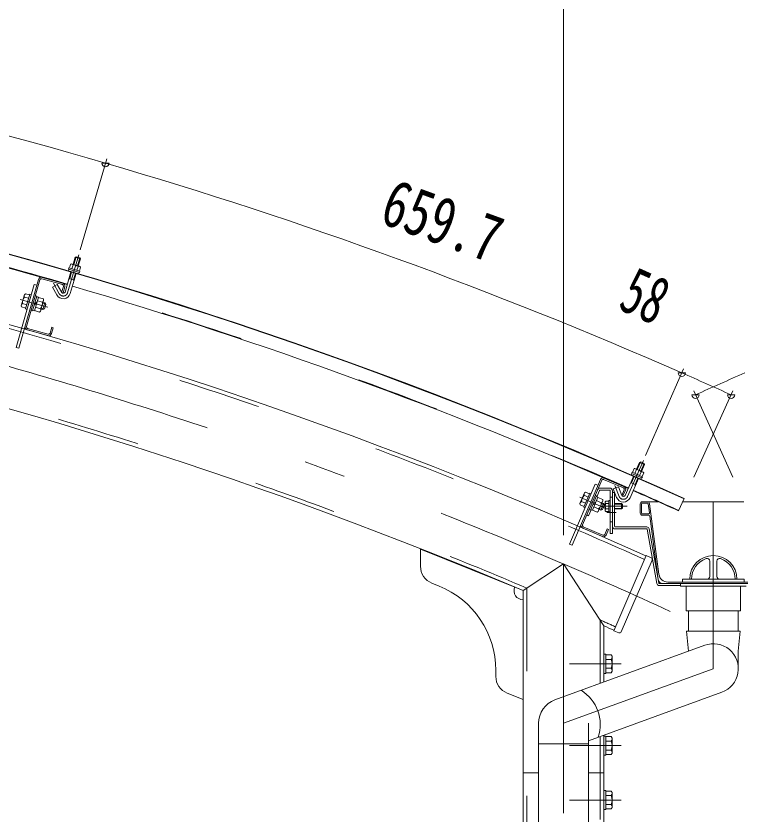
# Model space of a CAD drawing. Units: millimetres, scale not verified. Extents: x -31545 to 31552, y -14700 to 14700.
# Drawn here: x 18690 to 21484, y 6454 to 9558 of the extents above; entities that cross this region are included whole.
import ezdxf
from ezdxf.enums import TextEntityAlignment as Align

# ---------------------------------------------------------------- set-up
doc = ezdxf.new("R2010")
doc.units = ezdxf.units.MM
doc.header["$LTSCALE"] = 80
doc.linetypes.add('USER2', pattern=[10, 4, -6])
doc.linetypes.add('USER3', pattern=[24, 12, -5, 2, -5])
for name, color, linetype, lineweight in [('0-6_2-02BOLD', 7, 'Continuous', 18), ('0-7_2-12HIDDEN', 3, 'USER2', 18), ('0-8_2-22CENTER', 3, 'USER3', 18), ('0-9_2-42THIN', 4, 'Continuous', 18), ('0-A_2-52DIM', 3, 'Continuous', 18)]:
    doc.layers.add(name, color=color, linetype=linetype, lineweight=lineweight)
doc.styles.add('ＭＳ ゴシック', font='')
doc.styles.get('ＭＳ ゴシック').set_extended_font_data('MS Gothic')

msp = doc.modelspace()

# ---------------------------------------------------------------- linework, layer by layer
at = {"layer": '0-6_2-02BOLD'}
for p, q in [((18921.69, 8631.32), (18917.35, 8628.94)), ((18935.13, 8627.39), (18921.69, 8631.32)), ((18902.96, 8603.44), (18935.87, 8593.81)), ((18909.22, 8599.76), (18904.8, 8584.66)), ((18909.34, 8601.57), (18917.35, 8628.94)), ((18937.5, 8623.05), (18917.35, 8628.94)), ((18929.49, 8595.67), (18937.5, 8623.05)), ((18937.5, 8623.05), (18935.13, 8627.39)), ((18878.27, 8495.33), (18900.88, 8572.68)), ((18893.51, 8587.97), (18892.03, 8582.92)), ((18892.03, 8582.92), (18934.02, 8570.65)), ((18893.63, 8582.46), (18892.06, 8577.08)), ((18892.06, 8577.08), (18930.85, 8565.74)), ((18928.61, 8594.09), (18924.2, 8578.99)), ((18932.43, 8571.11), (18930.85, 8565.74)), ((18938.31, 8591.25), (18933.9, 8576.15)), ((18935.87, 8593.81), (18938.31, 8591.25)), ((18776.3, 8544.14), (18700.69, 8278.9)), ((18781.68, 8542.6), (18730.26, 8362.19)), ((18788.61, 8546.45), (18868.04, 8523.81)), ((18790.14, 8551.84), (18869.58, 8529.19)), ((18893.64, 8547.91), (18913.8, 8542.02)), ((18898.42, 8489.45), (18921.04, 8566.78)), ((18759, 8524.32), (18689.92, 8281.97)), ((18769.78, 8521.25), (18759, 8524.32)), ((18848.6, 8524.63), (18830.18, 8514.55)), ((18846.99, 8483.85), (18830.18, 8514.55)), ((18865.41, 8493.93), (18848.6, 8524.63)), ((18871.89, 8516.89), (18865.36, 8494)), ((18877.28, 8515.35), (18870.75, 8492.46)), ((18721.86, 8475.78), (18738.03, 8471.17)), ((18721.96, 8485.02), (18725.46, 8488.41)), ((18725.46, 8488.41), (18741.63, 8483.8)), ((18742.59, 8487.15), (18726.27, 8429.93)), ((18742.59, 8487.15), (18747.97, 8485.61)), ((18775.57, 8475.2), (18760.61, 8422.69)), ((18769.51, 8479.47), (18764.13, 8481.01)), ((18768.84, 8477.11), (18775.57, 8475.2)), ((18865.36, 8494), (18870.75, 8492.46)), ((18714.66, 8450.52), (18730.83, 8445.91)), ((18768.09, 8448.94), (18759.44, 8444.13)), ((18761.36, 8450.86), (18770.01, 8455.67)), ((18791.23, 8456), (18771.69, 8461.57)), ((18794.82, 8468.64), (18775.29, 8474.2)), ((18800.54, 8454.25), (18792.86, 8427.32)), ((18800.54, 8454.25), (18793.8, 8456.17)), ((18796.01, 8463.91), (18794.82, 8468.64)), ((18799.35, 8430.93), (18804.15, 8447.76)), ((18800.54, 8454.25), (18804.15, 8447.76)), ((18726.27, 8429.93), (18731.66, 8428.39)), ((18753.88, 8424.61), (18760.61, 8422.69)), ((18784.03, 8430.74), (18764.49, 8436.31)), ((18792.86, 8427.32), (18786.13, 8429.24)), ((18799.35, 8430.93), (18792.86, 8427.32)), ((18734.11, 8355.27), (18813.54, 8332.62)), ((18826.98, 8359.36), (18820.46, 8336.47)), ((18832.37, 8357.83), (18825.85, 8334.94)), ((18826.98, 8359.36), (18832.37, 8357.83)), ((18732.57, 8349.88), (18812.01, 8327.24)), ((18689.92, 8281.97), (18700.69, 8278.9)), ((21081.39, 7812.68), (21092.85, 7838.81)), ((21112.08, 7830.37), (21092.85, 7838.81)), ((21063.94, 7801.23), (21104.01, 7783.65)), ((21081.05, 7810.91), (21074.73, 7796.5)), ((21075.3, 7815.36), (21106.71, 7801.58)), ((21099.55, 7802.79), (21093.23, 7788.38)), ((21108.8, 7798.73), (21102.48, 7784.33)), ((21106.71, 7801.58), (21108.8, 7798.73)), ((20942.08, 7772.82), (20833.01, 7519.51)), ((20947.22, 7770.61), (20873.04, 7598.3)), ((20954.58, 7773.54), (21030.45, 7740.88)), ((20956.8, 7778.68), (21032.66, 7746.02)), ((21036.92, 7711.32), (21069.3, 7785.12)), ((21056.16, 7702.89), (21088.53, 7776.68)), ((21058.93, 7761.49), (21078.16, 7753.05)), ((21100.37, 7779.52), (21098.13, 7774.39)), ((21104.01, 7783.65), (21101.9, 7778.85)), ((20938.64, 7730.32), (20928.32, 7706.35)), ((20940.89, 7739.85), (20977.73, 7739.85)), ((20940.89, 7731.8), (20977.73, 7731.8)), ((21004.43, 7703.95), (20991.7, 7736.56)), ((21033.38, 7733.52), (21023.97, 7711.66)), ((21038.52, 7731.3), (21029.1, 7709.44)), ((20901.32, 7720.64), (20877.79, 7665.99)), ((20879.31, 7712.03), (20894.75, 7705.38)), ((20880.6, 7721.18), (20884.5, 7724.09)), ((20884.5, 7724.09), (20899.94, 7717.45)), ((20901.32, 7720.64), (20906.46, 7718.43)), ((20927.04, 7709.57), (20903.51, 7654.92)), ((20927.04, 7709.57), (20921.89, 7711.78)), ((20980.18, 7729.35), (20980.18, 7564.85)), ((20988.23, 7564.85), (20988.23, 7729.35)), ((20996.28, 7722.35), (20988.23, 7722.35)), ((20996.28, 7592.97), (20996.28, 7722.35)), ((21023.97, 7711.66), (21029.1, 7709.44)), ((21265.02, 7699.92), (21243.39, 7652.09)), ((20868.92, 7687.9), (20884.36, 7681.25)), ((20921.7, 7679.47), (20912.5, 7675.81)), ((20915.27, 7682.24), (20924.47, 7685.91)), ((20945.55, 7683.5), (20926.9, 7691.54)), ((20951.31, 7690.73), (20933.88, 7650.23)), ((20954.57, 7680.57), (20943.49, 7654.85)), ((20954.57, 7680.57), (20948.13, 7683.34)), ((20950.39, 7657.6), (20957.31, 7673.67)), ((20954.57, 7680.57), (20957.31, 7673.67)), ((20960.58, 7687), (20962.35, 7690.05)), ((20962.35, 7690.05), (20974.58, 7690.05)), ((20962.35, 7679.95), (20974.58, 7679.95)), ((20974.58, 7691.72), (20974.58, 7647.97)), ((20974.58, 7691.72), (20980.18, 7691.72)), ((21023.58, 7680.35), (20996.28, 7680.35)), ((21023.58, 7680.34), (21027.08, 7676.85)), ((21023.58, 7680.34), (21023.58, 7659.35)), ((21027.08, 7662.85), (21027.08, 7676.85)), ((21095.49, 7643.72), (21095.49, 7678.72)), ((21100.74, 7643.72), (21100.74, 7678.72)), ((21164.62, 7687.47), (21104.24, 7687.47)), ((21122.83, 7682.22), (21104.24, 7682.22)), ((21130.97, 7644.19), (21126.3, 7679.19)), ((21167.78, 7408.09), (21131.5, 7679.88)), ((21259.39, 7687.47), (21495.1, 7687.47)), ((20877.79, 7665.99), (20882.93, 7663.78)), ((20906.73, 7656.2), (20896.76, 7633.05)), ((20903.51, 7654.92), (20898.36, 7657.13)), ((20904.48, 7657.17), (20910.9, 7654.4)), ((20935.17, 7659.38), (20916.51, 7667.41)), ((20962.35, 7659.74), (20974.58, 7659.74)), ((20974.58, 7647.97), (20980.18, 7647.97)), ((21127.5, 7640.22), (21104.24, 7640.22)), ((20889.37, 7636.24), (20896.76, 7633.05)), ((21104.24, 7634.97), (21129.14, 7634.97)), ((21165.21, 7387.66), (21132.61, 7631.93)), ((20873.75, 7585.8), (20949.62, 7553.14)), ((20875.96, 7590.95), (20951.83, 7558.28)), ((20968.6, 7583.07), (20959.19, 7561.21)), ((20973.74, 7580.85), (20964.34, 7558.99)), ((20968.6, 7583.07), (20973.74, 7580.85)), ((20998.73, 7590.52), (21120.57, 7590.52)), ((20998.73, 7582.47), (21120.57, 7582.47)), ((21159.06, 7372.52), (21122.29, 7581.03)), ((21130.22, 7582.42), (21166.99, 7373.92)), ((20988.23, 7564.85), (20980.18, 7564.85)), ((20248.61, 7504.7), (20248.61, 7438.65)), ((20248.61, 7504.7), (20643.81, 7344.93)), ((21118.31, 7479.82), (20993.78, 7190.48)), ((21141.26, 7462.32), (21022.27, 7185.84)), ((21118.31, 7479.82), (21137.6, 7471.52)), ((21363.24, 7399.42), (21363.24, 7458.21)), ((21391.24, 7399.42), (21391.24, 7458.21)), ((20799.74, 7447.9), (20643.81, 7344.93)), ((20955.66, 7209.27), (20799.74, 7447.9)), ((21258.25, 7388.92), (21258.25, 7378.42)), ((20292.38, 7373.76), (20320, 7362.59)), ((21168.71, 7372.47), (21585.77, 7372.47)), ((21168.71, 7364.42), (21251.24, 7364.42)), ((21202.47, 7377.72), (21552.01, 7377.72)), ((21251.24, 7372.47), (21251.24, 7361.97)), ((21251.24, 7361.97), (21503.24, 7361.97)), ((21272.25, 7361.97), (21272.25, 7267.47)), ((21482.24, 7361.97), (21482.24, 7267.47)), ((20643.81, 7344.93), (20643.81, 6453.9)), ((21272.25, 7267.47), (21482.24, 7267.47)), ((21280.98, 7267.47), (21280.98, 7188.31)), ((21473.49, 7267.47), (21473.49, 7188.31)), ((20955.66, 7209.27), (20955.66, 6992.88)), ((20993.78, 7190.48), (21013.07, 7182.18)), ((21273.98, 7188.31), (21280.99, 7111.31)), ((21273.98, 7188.31), (21480.49, 7188.31)), ((21473.49, 7111.34), (21480.49, 7188.31)), ((20766.82, 6924.14), (21344.33, 7134.36)), ((21473.49, 7043.91), (21473.49, 7111.34)), ((20962.67, 7099.65), (20955.66, 7099.65)), ((20962.67, 7099.65), (20962.67, 7026.15)), ((20984, 7097.26), (20962.67, 7097.26)), ((20984, 7080.08), (20962.67, 7080.08)), ((20987.17, 7091.78), (20984, 7097.26)), ((20538.82, 7038.1), (20538.82, 7014.58)), ((20962.67, 7026.15), (20955.66, 7026.15)), ((20984, 7045.72), (20962.67, 7045.72)), ((20582.58, 6949.69), (20643.81, 6924.93)), ((20895.98, 6766.34), (21410.17, 6953.47)), ((20703.49, 6453.91), (20703.49, 6833.7)), ((20895.98, 6833.7), (20895.98, 6453.91)), ((20955.66, 6788.06), (20955.66, 6453.9)), ((20962.67, 6784.65), (20955.66, 6784.65)), ((20962.67, 6784.65), (20962.67, 6711.15)), ((20984, 6782.26), (20962.67, 6782.26)), ((20987.17, 6776.78), (20984, 6782.26)), ((20703.47, 6755.13), (20895.98, 6755.13)), ((20984, 6765.08), (20962.67, 6765.08)), ((20962.67, 6711.15), (20955.66, 6711.15)), ((20984, 6730.73), (20962.67, 6730.73)), ((20643.81, 6642.9), (20703.49, 6642.9)), ((20895.98, 6642.9), (20955.66, 6642.9)), ((20984, 6572.26), (20962.67, 6572.26)), ((20984, 6555.08), (20962.67, 6555.08)), ((20987.17, 6566.78), (20984, 6572.26)), ((20987.17, 6509.03), (20987.17, 6566.78)), ((20984, 6520.73), (20962.67, 6520.73)), ((20962.67, 6501.15), (20955.66, 6501.15))]:
    msp.add_line(p, q, dxfattribs=at)
for points in [[(18902.96, 8603.44), (18899.52, 8602.6), (18895.11, 8587.5)], [(18893.51, 8587.97), (18935.5, 8575.68), (18934.02, 8570.65)], [(18721.96, 8485.02), (18709.87, 8442.61), (18711.06, 8437.89), (18727.23, 8433.28)], [(18769.51, 8479.47), (18753.2, 8422.25), (18747.81, 8423.79)], [(18796.01, 8463.91), (18783.92, 8421.5), (18780.42, 8418.11), (18760.89, 8423.68)], [(21100.62, 7804.25), (21112.08, 7830.37), (21110.28, 7834.98), (21097.46, 7840.61), (21092.85, 7838.81)], [(21063.36, 7795.75), (21061.12, 7790.62), (21098.13, 7774.39)], [(21063.94, 7801.23), (21061.83, 7796.42), (21101.9, 7778.85)], [(21075.3, 7815.36), (21071.79, 7814.97), (21065.47, 7800.56)], [(20932.67, 7750.97), (20922.38, 7755.4), (20822.73, 7523.93), (20833.01, 7519.51)], [(21023.99, 7711.59), (21011.27, 7744.19), (20991.7, 7736.56)], [(20880.6, 7721.18), (20863.16, 7680.67), (20863.72, 7675.84), (20879.17, 7669.18)], [(20926.07, 7707.32), (20932.5, 7704.55), (20910.9, 7654.4)], [(20951.31, 7690.73), (20950.75, 7695.57), (20932.09, 7703.6)], [(20960.58, 7687), (20960.58, 7652.7), (20962.35, 7649.64), (20974.58, 7649.64)], [(20933.88, 7650.23), (20929.97, 7647.31), (20911.32, 7655.34)], [(20950.39, 7657.6), (20943.49, 7654.85), (20937.06, 7657.62)], [(21027.08, 7662.85), (21023.58, 7659.35), (20996.28, 7659.35)], [(21258.25, 7388.92), (21496.24, 7388.92), (21496.24, 7378.42)], [(20987.17, 7091.78), (20987.17, 7034.03), (20984, 7028.55), (20962.67, 7028.55)], [(20987.17, 6776.78), (20987.17, 6719.03), (20984, 6713.55), (20962.67, 6713.55)], [(20962.67, 6501.15), (20962.67, 6574.65), (20955.66, 6574.65)], [(20987.17, 6509.03), (20984, 6503.55), (20962.67, 6503.55)]]:
    msp.add_lwpolyline(points, dxfattribs=at)
for centre, radius, start, end in [((13881.43, -8626.52), 17916.67, 65.66528, 89.30167), ((13881.43, -8626.52), 17918.42, 65.66528, 89.30167), ((13881.43, -8626.52), 17655.92, 65.80466, 88.854), ((13881.43, -8626.52), 17865.92, 73.73062, 81.04594), ((13881.43, -8626.52), 17344.08, 67.05199, 88.16655), ((18902.59, 8595.09), 8.11, 35.1655, 73.69695), ((18911.05, 8570.03), 29.79, 53.86781, 93.52827), ((18931.69, 8586.59), 8.11, 73.69695, 112.24318), ((18787.07, 8541.07), 11.2, 74.08865, 164.08865), ((18787.07, 8541.07), 5.6, 74.08865, 164.08865), ((18866.51, 8518.42), 5.6, 344.08865, 74.08865), ((18866.51, 8518.42), 11.2, 344.08865, 74.08865), ((13881.43, -8626.52), 17865.92, 66.34795, 73.66327), ((18751.13, 8453.78), 36.61, 143.06325, 185.11406), ((18731, 8480), 10.07, 164.08865, 204.81548), ((18871.55, 8497.29), 28, 208.69695, 343.72301), ((18871.55, 8497.29), 7, 208.69695, 343.74908), ((18720.2, 8442.11), 10.07, 123.36183, 164.08865), ((18754.76, 8452.74), 36.61, 323.06325, 5.11406), ((18785.69, 8464.41), 10.07, 303.36183, 344.08865), ((18774.88, 8426.51), 10.07, 344.08865, 24.81548), ((18735.64, 8360.66), 11.2, 164.08865, 254.08865), ((18735.64, 8360.66), 5.6, 164.08865, 254.08865), ((18815.08, 8338.01), 11.2, 254.08865, 344.08865), ((18815.08, 8338.01), 5.6, 254.08865, 344.08865), ((21073.86, 7807.13), 8.11, 27.78282, 66.31427), ((21079.04, 7781.19), 29.79, 46.48515, 86.1456), ((21101.63, 7794.96), 8.11, 66.31427, 104.8605), ((20952.36, 7768.39), 11.2, 66.70598, 156.70598), ((20952.36, 7768.39), 5.6, 66.70598, 156.70598), ((20940.89, 7729.35), 10.5, 90, 156.70663), ((20940.89, 7729.35), 2.45, 90, 156.7186), ((20977.73, 7729.35), 10.5, 0, 90), ((20977.73, 7729.35), 2.45, 0, 90), ((21028.23, 7735.73), 5.6, 336.70598, 66.70598), ((21028.23, 7735.73), 11.2, 336.70598, 66.70598), ((13881.43, -8626.52), 17865.92, 65.66528, 66.28061), ((20905.5, 7686.45), 36.61, 135.68057, 177.73138), ((20888.91, 7715.04), 10.07, 156.70598, 197.4328), ((21030.52, 7714.13), 28, 201.31427, 336.34033), ((21030.52, 7714.13), 7, 201.31427, 336.36641), ((20873.33, 7678.85), 10.07, 115.97916, 156.70598), ((20908.97, 7684.95), 36.61, 315.68057, 357.73138), ((20941.14, 7692.55), 10.07, 295.97916, 336.70598), ((20990.37, 7669.85), 29.79, 160.16866, 199.8291), ((20968.7, 7685), 8.11, 180, 218.53142), ((21104.24, 7678.72), 8.75, 90, 180), ((21104.24, 7678.72), 3.5, 90, 180), ((21122.83, 7678.72), 8.75, 7.60199, 90), ((21122.83, 7678.72), 3.5, 7.60419, 90), ((20925.56, 7656.36), 10.07, 336.70598, 17.4328), ((20968.69, 7654.69), 8.11, 141.45375, 180), ((21104.24, 7643.72), 8.75, 180, 270), ((21104.24, 7643.72), 3.5, 180, 270), ((21127.5, 7643.72), 3.5, 270, 7.60158), ((21129.14, 7631.47), 3.5, 7.60419, 90), ((20878.18, 7596.09), 11.2, 156.70598, 246.70598), ((20878.18, 7596.09), 5.6, 156.70598, 246.70598), ((20998.73, 7592.97), 10.5, 180, 270), ((20998.73, 7592.97), 2.45, 180, 270), ((21120.57, 7580.72), 9.8, 10.00009, 90), ((21120.57, 7580.72), 1.75, 10.00024, 90), ((20954.05, 7563.42), 11.2, 246.70598, 336.70598), ((20954.05, 7563.42), 5.6, 246.70598, 336.70598), ((21134.83, 7465.09), 7, 336.71333, 66.71333), ((21377.24, 7388.92), 91, 0, 180), ((21377.24, 7388.92), 84, 109.47118, 180), ((21352.74, 7458.21), 10.5, 0, 109.47488), ((21401.74, 7458.21), 10.5, 70.52512, 180), ((21377.24, 7388.92), 84, 0, 70.52882), ((20318.61, 7438.65), 70, 180, 247.98738), ((21202.47, 7412.72), 35, 187.60286, 270), ((21352.74, 7399.42), 10.5, 270, 0), ((21401.74, 7399.42), 10.5, 180, 270), ((20188.81, 7038.1), 350, 0, 67.98738), ((20643.81, 7344.93), 35, 157.98738, 270), ((21168.71, 7374.22), 9.8, 189.99997, 270), ((21182.56, 7389.97), 17.5, 187.60313, 270), ((21168.71, 7374.22), 1.75, 190.00024, 270), ((13881.43, -8626.52), 17344.08, 65.78831, 65.92853), ((21015.84, 7188.61), 7, 246.71333, 336.71333), ((21377.25, 7043.91), 96.25, 289.99896, 110.00061), ((20973.92, 7088.67), 13.24, 319.57169, 0), ((20938.94, 7062.9), 48.23, 339.1357, 20.8643), ((20973.92, 7037.13), 13.24, 0, 40.43115), ((20608.82, 7014.58), 70, 180, 247.98738), ((20786.45, 6828.88), 154.95, 341.60916, 58.39587), ((20799.75, 6833.7), 96.25, 110.0018, 180), ((20973.92, 6773.67), 13.24, 319.57169, 0), ((20938.94, 6747.9), 48.23, 339.1357, 20.8643), ((20973.92, 6722.14), 13.24, 0, 40.43115), ((20973.92, 6563.67), 13.24, 319.56883, 0), ((20938.94, 6537.9), 48.23, 339.13568, 20.86429), ((20973.92, 6512.13), 13.24, 0, 40.4283)]:
    msp.add_arc(centre, radius, start, end, dxfattribs=at)
at = {"layer": '0-7_2-12HIDDEN'}
for p, q in [((20988.23, 7704.85), (20980.18, 7704.85)), ((20988.23, 7610.35), (20980.18, 7610.35)), ((20658.51, 7354.66), (20658.51, 6453.9)), ((20940.96, 7231.92), (20940.96, 6987.53)), ((20940.96, 6782.72), (20940.96, 6453.9))]:
    msp.add_line(p, q, dxfattribs=at)
for radius, start, end in [(17641.22, 65.80389, 88.854), (17867.67, 73.73062, 81.04594), (17358.77, 67.01984, 88.21622), (17867.67, 66.34795, 73.66328), (17867.67, 65.66528, 66.28061), (17358.77, 65.78909, 66.00333)]:
    msp.add_arc((13881.43, -8626.52), radius, start, end, dxfattribs=at)
at = {"layer": '0-8_2-22CENTER'}
for p, q in [((18931.11, 8638.6), (18888.34, 8492.38)), ((18834.35, 8528.8), (18856.19, 8488.89)), ((18811.84, 8436.47), (18705.82, 8466.69)), ((21107.74, 7846.61), (21046.54, 7707.1)), ((20997.67, 7750.15), (21014.21, 7707.77)), ((20862.23, 7705.08), (20963.49, 7661.48)), ((21044.58, 7669.85), (20943.08, 7669.85)), ((21377.24, 7686.67), (21377.24, 7043.91)), ((21002.23, 7645.35), (20966.18, 7645.35)), ((20799.74, 7447.9), (20799.74, -1281.07)), ((21022.17, 7062.9), (20822.67, 7062.9)), ((20799.75, 6833.7), (21377.24, 7043.91)), ((21022.17, 6747.9), (20822.67, 6747.9)), ((21022.17, 6537.9), (20822.67, 6537.9))]:
    msp.add_line(p, q, dxfattribs=at)
for centre, radius, start, end in [((13881.43, -8626.52), 17500, 65.24121, 90), ((18871.55, 8497.29), 17.5, 208.69695, 343.69695), ((21030.52, 7714.13), 17.5, 201.31427, 336.31427)]:
    msp.add_arc(centre, radius, start, end, dxfattribs=at)
at = {"layer": '0-9_2-42THIN'}
for p, q in [((18912.03, 8600.78), (18920.81, 8630.84)), ((18926.8, 8596.46), (18935.6, 8626.52)), ((18911.11, 8542.8), (18918.35, 8567.57)), ((18912.44, 8537.36), (18911.11, 8542.8)), ((18792.85, 8452.8), (18802.95, 8449.92)), ((18787.09, 8432.61), (18797.19, 8429.73)), ((21083.96, 7811.56), (21096.54, 7840.24)), ((21098.06, 7805.37), (21110.64, 7834.06)), ((21075.6, 7754.18), (21085.97, 7777.81)), ((21076.22, 7748.61), (21075.6, 7754.18)), ((20946.75, 7680.12), (20956.39, 7675.97)), ((21025.68, 7678.25), (20996.28, 7678.25)), ((20938.45, 7660.83), (20948.09, 7656.68)), ((21025.68, 7661.45), (20996.28, 7661.45))]:
    msp.add_line(p, q, dxfattribs=at)
for points in [[(18892.28, 8543.25), (18896.33, 8547.13), (18903.57, 8571.89)], [(21056.98, 7757.05), (21061.5, 7760.36), (21071.87, 7783.99)]]:
    msp.add_lwpolyline(points, dxfattribs=at)
at = {"layer": '0-A_2-52DIM'}
for p, q in [((20799.74, 7557.93), (20799.74, 10265.45)), ((19039.11, 9007.86), (18936.86, 8658.29)), ((19048.48, 8992.03), (19020.48, 8992.03)), ((21115.98, 7865.4), (21262.29, 8198.93)), ((21269.67, 8183.83), (21241.67, 8183.83)), ((21302.09, 8114.25), (21452.17, 7782.4)), ((21452.39, 8114.25), (21302.32, 7782.4)), ((21322.89, 8099.23), (21294.89, 8099.23)), ((21459.6, 8099.23), (21431.6, 8099.23))]:
    msp.add_line(p, q, dxfattribs=at)
for centre, radius, start, end in [((13881.41, -8626.64), 18356.79, 73.69698, 81.07959), ((19034.48, 8992.03), 14, 180, 0), ((13881.45, -8626.48), 18356.62, 66.31429, 73.69698), ((21255.67, 8183.83), 14, 180, 0), ((13880.49, -8628.68), 18359.03, 65.66539, 66.31429), ((28874, -8628.68), 18359.03, 113.68571, 114.33461), ((21308.89, 8099.23), 14, 180, 0), ((21445.6, 8099.23), 14, 180, 0)]:
    msp.add_arc(centre, radius, start, end, dxfattribs=at)

# ---------------------------------------------------------------- texts
at = {"layer": '0-A_2-52DIM', "color": 7, "style": 'ＭＳ ゴシック'}
for s, rotation, width, p in [('659.7', 340.006, 0.75, (20065.22, 8713.37)), ('58', 335.989, 0.65, (20982.41, 8382.18))]:
    msp.add_text(s, height=182.3, rotation=rotation, dxfattribs=dict(at, width=width)).set_placement(p, align=Align.BOTTOM_LEFT)

doc.saveas('drawing.dxf')
